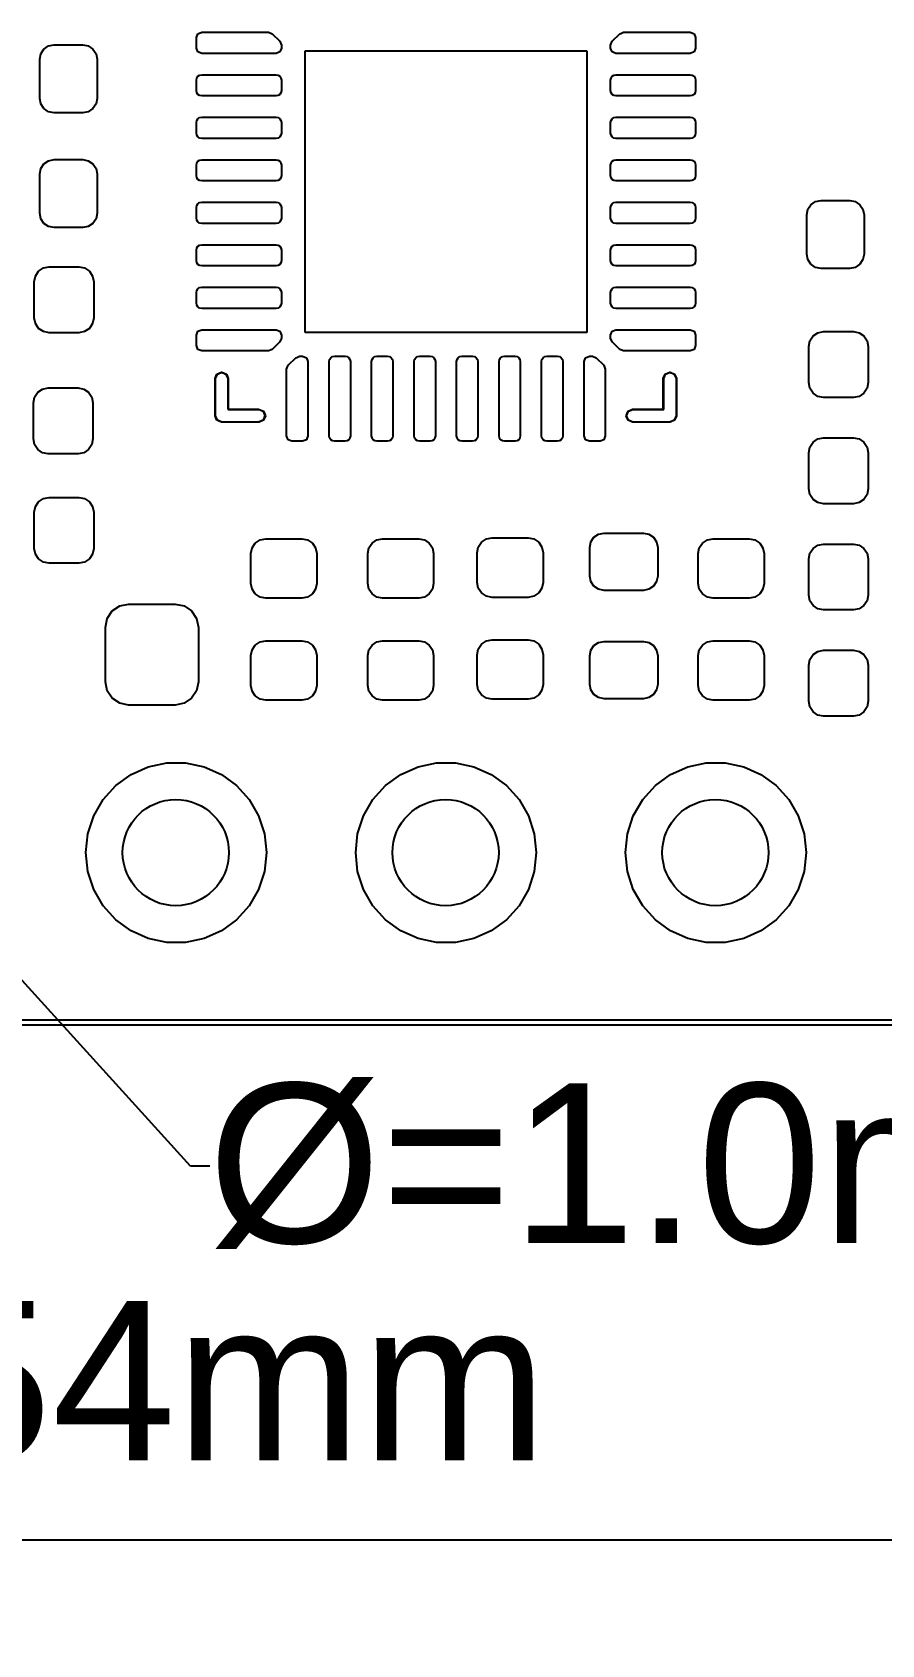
# Model space of a CAD drawing. Extents: x -4.6 to 74, y -9.9 to 22.
# Drawn here: x 10.27 to 18.26, y -9.88 to 5.27 of the extents above; entities that cross this region are included whole.
import ezdxf

# ---------------------------------------------------------------- set-up
doc = ezdxf.new("R2010")
doc.units = 0
doc.header["$MEASUREMENT"] = 0
doc.layers.get('0').update_dxf_attribs({"color": 252, "linetype": 'CONTINUOUS'})
doc.layers.add('BLACK', color=140, linetype='CONTINUOUS')
doc.layers.add('Tag', color=140, linetype='CONTINUOUS')
doc.layers.get('0').off()
doc.styles.add('KICADB', font='arial.ttf', dxfattribs={"height": 1.5})
doc.dimstyles.get("Standard").update_dxf_attribs({"dimtxt": 0.18, "dimasz": 0.18, "dimexe": 0.18, "dimexo": 0.0625, "dimgap": 0.09, "dimtad": 0, "dimtih": 1, "dimtoh": 1, "dimdec": 4, "dimzin": 0, "dimdsep": 46, "dimtxsty": 'Standard', "dimcen": 0.09, "dimadec": 0, "dimazin": 0, "dimtfac": 1, "dimtdec": 4, "dimtofl": 0, "dimtmove": 0, "dimatfit": 3, "dimfxl": 1, "dimtolj": 1, "dimtzin": 0, "dimarcsym": 0})

# ---------------------------------------------------------------- blocks, each defined once
blk = doc.blocks.new('Tang_Nano_9K_3672-F_Mask')
at = {"layer": 'BLACK', "linetype": 'Continuous'}
for p, q in [((4.3228, -3.64967), (4.32338, -3.64828)), ((4.3228, -3.65361), (4.3228, -3.64967)), ((4.32338, -3.64828), (4.32477, -3.6477)), ((4.32477, -3.6477), (4.34955, -3.6477)), ((4.34955, -3.6477), (4.35094, -3.64828)), ((4.35094, -3.64828), (4.35372, -3.65106)), ((4.35372, -3.65106), (4.35372, -3.65106)), ((4.35372, -3.65106), (4.3543, -3.65245)), ((4.47635, -3.65245), (4.47692, -3.65106)), ((4.47692, -3.65106), (4.47971, -3.64828)), ((4.47971, -3.64828), (4.48011, -3.64811)), ((4.48011, -3.64811), (4.4811, -3.6477)), ((4.4811, -3.6477), (4.50587, -3.6477)), ((4.50587, -3.6477), (4.50727, -3.64828)), ((4.50727, -3.64828), (4.50784, -3.64967)), ((4.50784, -3.64967), (4.50784, -3.65361)), ((4.26477, -3.65769), (4.26518, -3.65565)), ((4.26518, -3.65565), (4.26633, -3.65393)), ((4.26633, -3.65393), (4.26805, -3.65278)), ((4.26805, -3.65278), (4.27009, -3.65237)), ((4.27009, -3.65237), (4.28072, -3.65237)), ((4.28072, -3.65237), (4.28275, -3.65278)), ((4.28275, -3.65278), (4.28447, -3.65393)), ((4.28447, -3.65393), (4.28563, -3.65565)), ((4.28563, -3.65565), (4.28603, -3.65769)), ((4.32338, -3.655), (4.3228, -3.65361)), ((4.32477, -3.65557), (4.32338, -3.655)), ((4.35233, -3.65557), (4.32477, -3.65557)), ((4.35372, -3.655), (4.35233, -3.65557)), ((4.3543, -3.65361), (4.35372, -3.655)), ((4.3543, -3.65245), (4.3543, -3.65361)), ((4.36316, -3.75892), (4.36316, -3.65459)), ((4.36316, -3.65459), (4.46749, -3.65459)), ((4.46749, -3.65459), (4.46749, -3.75892)), ((4.47635, -3.65361), (4.47635, -3.65245)), ((4.47692, -3.655), (4.47635, -3.65361)), ((4.47832, -3.65557), (4.47692, -3.655)), ((4.50587, -3.65557), (4.47832, -3.65557)), ((4.50727, -3.655), (4.50587, -3.65557)), ((4.50784, -3.65361), (4.50727, -3.655)), ((4.26477, -3.67225), (4.26477, -3.65769)), ((4.28603, -3.65769), (4.28603, -3.67225)), ((4.3228, -3.66542), (4.32295, -3.66466)), ((4.3228, -3.66935), (4.3228, -3.66542)), ((4.32295, -3.67011), (4.3228, -3.66935)), ((4.32295, -3.66466), (4.32338, -3.66403)), ((4.32338, -3.66403), (4.32402, -3.6636)), ((4.32402, -3.6636), (4.32477, -3.66345)), ((4.32477, -3.66345), (4.35233, -3.66345)), ((4.35233, -3.66345), (4.35308, -3.6636)), ((4.35308, -3.6636), (4.35372, -3.66403)), ((4.35372, -3.66403), (4.35415, -3.66466)), ((4.35415, -3.66466), (4.3543, -3.66542)), ((4.3543, -3.66935), (4.35415, -3.67011)), ((4.3543, -3.66542), (4.3543, -3.66935)), ((4.47635, -3.66542), (4.4765, -3.66466)), ((4.47635, -3.66935), (4.47635, -3.66542)), ((4.4765, -3.67011), (4.47635, -3.66935)), ((4.4765, -3.66466), (4.47692, -3.66403)), ((4.47692, -3.66403), (4.47756, -3.6636)), ((4.47756, -3.6636), (4.47832, -3.66345)), ((4.47832, -3.66345), (4.50587, -3.66345)), ((4.50587, -3.66345), (4.50663, -3.6636)), ((4.50663, -3.6636), (4.50727, -3.66403)), ((4.50727, -3.66403), (4.50769, -3.66466)), ((4.50769, -3.66466), (4.50784, -3.66542)), ((4.50784, -3.66935), (4.50769, -3.67011)), ((4.50784, -3.66542), (4.50784, -3.66935)), ((4.26518, -3.67429), (4.26477, -3.67225)), ((4.26633, -3.67601), (4.26518, -3.67429)), ((4.28563, -3.67429), (4.28447, -3.67601)), ((4.28603, -3.67225), (4.28563, -3.67429)), ((4.32338, -3.67075), (4.32295, -3.67011)), ((4.32402, -3.67117), (4.32338, -3.67075)), ((4.32477, -3.67132), (4.32402, -3.67117)), ((4.35233, -3.67132), (4.32477, -3.67132)), ((4.35308, -3.67117), (4.35233, -3.67132)), ((4.35372, -3.67075), (4.35308, -3.67117)), ((4.35415, -3.67011), (4.35372, -3.67075)), ((4.47692, -3.67075), (4.4765, -3.67011)), ((4.47756, -3.67117), (4.47692, -3.67075)), ((4.47832, -3.67132), (4.47756, -3.67117)), ((4.50587, -3.67132), (4.47832, -3.67132)), ((4.50663, -3.67117), (4.50587, -3.67132)), ((4.50727, -3.67075), (4.50663, -3.67117)), ((4.50769, -3.67011), (4.50727, -3.67075)), ((4.26805, -3.67716), (4.26633, -3.67601)), ((4.27009, -3.67757), (4.26805, -3.67716)), ((4.28072, -3.67757), (4.27009, -3.67757)), ((4.28275, -3.67716), (4.28072, -3.67757)), ((4.28447, -3.67601), (4.28275, -3.67716)), ((4.3228, -3.68117), (4.32295, -3.68041)), ((4.3228, -3.6851), (4.3228, -3.68117)), ((4.32295, -3.68041), (4.32338, -3.67977)), ((4.32338, -3.67977), (4.32402, -3.67935)), ((4.32402, -3.67935), (4.32477, -3.6792)), ((4.32477, -3.6792), (4.35233, -3.6792)), ((4.35233, -3.6792), (4.35308, -3.67935)), ((4.35308, -3.67935), (4.35372, -3.67977)), ((4.35372, -3.67977), (4.35415, -3.68041)), ((4.35415, -3.68041), (4.3543, -3.68117)), ((4.3543, -3.68117), (4.3543, -3.6851)), ((4.47635, -3.68117), (4.4765, -3.68041)), ((4.47635, -3.6851), (4.47635, -3.68117)), ((4.4765, -3.68041), (4.47692, -3.67977)), ((4.47692, -3.67977), (4.47756, -3.67935)), ((4.47756, -3.67935), (4.47832, -3.6792)), ((4.47832, -3.6792), (4.50587, -3.6792)), ((4.50587, -3.6792), (4.50663, -3.67935)), ((4.50663, -3.67935), (4.50727, -3.67977)), ((4.50727, -3.67977), (4.50769, -3.68041)), ((4.50769, -3.68041), (4.50784, -3.68117)), ((4.50784, -3.68117), (4.50784, -3.6851)), ((4.32295, -3.68586), (4.3228, -3.6851)), ((4.32338, -3.68649), (4.32295, -3.68586)), ((4.32402, -3.68692), (4.32338, -3.68649)), ((4.32477, -3.68707), (4.32402, -3.68692)), ((4.35233, -3.68707), (4.32477, -3.68707)), ((4.35308, -3.68692), (4.35233, -3.68707)), ((4.35372, -3.68649), (4.35308, -3.68692)), ((4.35415, -3.68586), (4.35372, -3.68649)), ((4.3543, -3.6851), (4.35415, -3.68586)), ((4.4765, -3.68586), (4.47635, -3.6851)), ((4.47692, -3.68649), (4.4765, -3.68586)), ((4.47756, -3.68692), (4.47692, -3.68649)), ((4.47832, -3.68707), (4.47756, -3.68692)), ((4.50587, -3.68707), (4.47832, -3.68707)), ((4.50663, -3.68692), (4.50587, -3.68707)), ((4.50727, -3.68649), (4.50663, -3.68692)), ((4.50769, -3.68586), (4.50727, -3.68649)), ((4.50784, -3.6851), (4.50769, -3.68586)), ((4.26477, -3.70021), (4.26518, -3.69817)), ((4.26518, -3.69817), (4.26633, -3.69645)), ((4.26633, -3.69645), (4.26805, -3.6953)), ((4.26805, -3.6953), (4.27009, -3.69489)), ((4.27009, -3.69489), (4.28072, -3.69489)), ((4.28072, -3.69489), (4.28275, -3.6953)), ((4.28275, -3.6953), (4.28447, -3.69645)), ((4.28447, -3.69645), (4.28563, -3.69817)), ((4.28563, -3.69817), (4.28603, -3.70021)), ((4.3228, -3.69691), (4.32295, -3.69616)), ((4.3228, -3.70085), (4.3228, -3.69691)), ((4.32295, -3.69616), (4.32338, -3.69552)), ((4.32338, -3.69552), (4.32402, -3.69509)), ((4.32402, -3.69509), (4.32477, -3.69494)), ((4.32477, -3.69494), (4.35233, -3.69494)), ((4.35233, -3.69494), (4.35308, -3.69509)), ((4.35308, -3.69509), (4.35372, -3.69552)), ((4.35372, -3.69552), (4.35415, -3.69616)), ((4.35415, -3.69616), (4.3543, -3.69691)), ((4.3543, -3.69691), (4.3543, -3.70085)), ((4.47635, -3.69691), (4.4765, -3.69616)), ((4.47635, -3.70085), (4.47635, -3.69691)), ((4.4765, -3.69616), (4.47692, -3.69552)), ((4.47692, -3.69552), (4.47756, -3.69509)), ((4.47756, -3.69509), (4.47832, -3.69494)), ((4.47832, -3.69494), (4.50587, -3.69494)), ((4.50587, -3.69494), (4.50663, -3.69509)), ((4.50663, -3.69509), (4.50727, -3.69552)), ((4.50727, -3.69552), (4.50769, -3.69616)), ((4.50769, -3.69616), (4.50784, -3.69691)), ((4.50784, -3.69691), (4.50784, -3.70085)), ((4.26477, -3.71477), (4.26477, -3.70021)), ((4.28603, -3.70021), (4.28603, -3.71477)), ((4.32295, -3.7016), (4.3228, -3.70085)), ((4.32338, -3.70224), (4.32295, -3.7016)), ((4.32402, -3.70267), (4.32338, -3.70224)), ((4.32477, -3.70282), (4.32402, -3.70267)), ((4.35233, -3.70282), (4.32477, -3.70282)), ((4.35308, -3.70267), (4.35233, -3.70282)), ((4.35372, -3.70224), (4.35308, -3.70267)), ((4.35415, -3.7016), (4.35372, -3.70224)), ((4.3543, -3.70085), (4.35415, -3.7016)), ((4.4765, -3.7016), (4.47635, -3.70085)), ((4.47692, -3.70224), (4.4765, -3.7016)), ((4.47756, -3.70267), (4.47692, -3.70224)), ((4.47832, -3.70282), (4.47756, -3.70267)), ((4.50587, -3.70282), (4.47832, -3.70282)), ((4.50663, -3.70267), (4.50587, -3.70282)), ((4.50727, -3.70224), (4.50663, -3.70267)), ((4.50769, -3.7016), (4.50727, -3.70224)), ((4.50784, -3.70085), (4.50769, -3.7016)), ((4.32338, -3.71127), (4.32402, -3.71084)), ((4.32402, -3.71084), (4.32477, -3.71069)), ((4.32477, -3.71069), (4.35233, -3.71069)), ((4.35233, -3.71069), (4.35308, -3.71084)), ((4.35308, -3.71084), (4.35372, -3.71127)), ((4.47692, -3.71127), (4.47756, -3.71084)), ((4.47756, -3.71084), (4.47832, -3.71069)), ((4.47832, -3.71069), (4.50587, -3.71069)), ((4.50587, -3.71069), (4.50663, -3.71084)), ((4.50663, -3.71084), (4.50727, -3.71127)), ((4.55057, -3.71161), (4.5523, -3.71045)), ((4.5523, -3.71045), (4.55433, -3.71005)), ((4.55433, -3.71005), (4.56496, -3.71005)), ((4.56496, -3.71005), (4.56699, -3.71045)), ((4.56699, -3.71045), (4.56872, -3.71161)), ((4.26518, -3.71681), (4.26477, -3.71477)), ((4.26633, -3.71853), (4.26518, -3.71681)), ((4.28563, -3.71681), (4.28447, -3.71853)), ((4.28603, -3.71477), (4.28563, -3.71681)), ((4.3228, -3.71266), (4.32295, -3.71191)), ((4.3228, -3.7166), (4.3228, -3.71266)), ((4.32295, -3.71735), (4.3228, -3.7166)), ((4.32295, -3.71191), (4.32338, -3.71127)), ((4.35372, -3.71127), (4.35415, -3.71191)), ((4.35415, -3.71191), (4.3543, -3.71266)), ((4.3543, -3.7166), (4.35415, -3.71735)), ((4.3543, -3.71266), (4.3543, -3.7166)), ((4.47635, -3.71266), (4.4765, -3.71191)), ((4.47635, -3.7166), (4.47635, -3.71266)), ((4.4765, -3.71735), (4.47635, -3.7166)), ((4.4765, -3.71191), (4.47692, -3.71127)), ((4.50727, -3.71127), (4.50769, -3.71191)), ((4.50769, -3.71191), (4.50784, -3.71266)), ((4.50784, -3.7166), (4.50769, -3.71735)), ((4.50784, -3.71266), (4.50784, -3.7166)), ((4.54902, -3.71536), (4.54942, -3.71333)), ((4.54902, -3.72993), (4.54902, -3.71536)), ((4.54942, -3.71333), (4.55057, -3.71161)), ((4.56872, -3.71161), (4.56987, -3.71333)), ((4.56987, -3.71333), (4.57028, -3.71536)), ((4.57028, -3.71536), (4.57028, -3.72993)), ((4.26805, -3.71968), (4.26633, -3.71853)), ((4.27009, -3.72009), (4.26805, -3.71968)), ((4.28072, -3.72009), (4.27009, -3.72009)), ((4.28275, -3.71968), (4.28072, -3.72009)), ((4.28447, -3.71853), (4.28275, -3.71968)), ((4.32338, -3.71799), (4.32295, -3.71735)), ((4.32402, -3.71842), (4.32338, -3.71799)), ((4.32477, -3.71857), (4.32402, -3.71842)), ((4.35233, -3.71857), (4.32477, -3.71857)), ((4.35308, -3.71842), (4.35233, -3.71857)), ((4.35372, -3.71799), (4.35308, -3.71842)), ((4.35415, -3.71735), (4.35372, -3.71799)), ((4.47692, -3.71799), (4.4765, -3.71735)), ((4.47756, -3.71842), (4.47692, -3.71799)), ((4.47832, -3.71857), (4.47756, -3.71842)), ((4.50587, -3.71857), (4.47832, -3.71857)), ((4.50663, -3.71842), (4.50587, -3.71857)), ((4.50727, -3.71799), (4.50663, -3.71842)), ((4.50769, -3.71735), (4.50727, -3.71799)), ((4.3228, -3.72841), (4.32295, -3.72766)), ((4.3228, -3.73235), (4.3228, -3.72841)), ((4.32295, -3.72766), (4.32338, -3.72702)), ((4.32338, -3.72702), (4.32402, -3.72659)), ((4.32402, -3.72659), (4.32477, -3.72644)), ((4.32477, -3.72644), (4.35233, -3.72644)), ((4.35233, -3.72644), (4.35308, -3.72659)), ((4.35308, -3.72659), (4.35372, -3.72702)), ((4.35372, -3.72702), (4.35415, -3.72766)), ((4.35415, -3.72766), (4.3543, -3.72841)), ((4.3543, -3.72841), (4.3543, -3.73235)), ((4.47635, -3.72841), (4.4765, -3.72766)), ((4.47635, -3.73235), (4.47635, -3.72841)), ((4.4765, -3.72766), (4.47692, -3.72702)), ((4.47692, -3.72702), (4.47756, -3.72659)), ((4.47756, -3.72659), (4.47832, -3.72644)), ((4.47832, -3.72644), (4.50587, -3.72644)), ((4.50587, -3.72644), (4.50663, -3.72659)), ((4.50663, -3.72659), (4.50727, -3.72702)), ((4.50727, -3.72702), (4.50769, -3.72766)), ((4.50769, -3.72766), (4.50784, -3.72841)), ((4.50784, -3.72841), (4.50784, -3.73235)), ((4.26433, -3.73627), (4.26612, -3.73507)), ((4.26612, -3.73507), (4.26823, -3.73466)), ((4.26823, -3.73466), (4.27925, -3.73466)), ((4.27925, -3.73466), (4.28136, -3.73507)), ((4.28136, -3.73507), (4.28315, -3.73627)), ((4.32295, -3.7331), (4.3228, -3.73235)), ((4.32338, -3.73374), (4.32295, -3.7331)), ((4.32402, -3.73417), (4.32338, -3.73374)), ((4.32477, -3.73432), (4.32402, -3.73417)), ((4.35233, -3.73432), (4.32477, -3.73432)), ((4.35308, -3.73417), (4.35233, -3.73432)), ((4.35372, -3.73374), (4.35308, -3.73417)), ((4.35415, -3.7331), (4.35372, -3.73374)), ((4.3543, -3.73235), (4.35415, -3.7331)), ((4.4765, -3.7331), (4.47635, -3.73235)), ((4.47692, -3.73374), (4.4765, -3.7331)), ((4.47756, -3.73417), (4.47692, -3.73374)), ((4.47832, -3.73432), (4.47756, -3.73417)), ((4.50587, -3.73432), (4.47832, -3.73432)), ((4.50663, -3.73417), (4.50587, -3.73432)), ((4.50727, -3.73374), (4.50663, -3.73417)), ((4.50769, -3.7331), (4.50727, -3.73374)), ((4.50784, -3.73235), (4.50769, -3.7331)), ((4.54942, -3.73196), (4.54902, -3.72993)), ((4.55057, -3.73369), (4.54942, -3.73196)), ((4.5523, -3.73484), (4.55057, -3.73369)), ((4.55433, -3.73525), (4.5523, -3.73484)), ((4.56699, -3.73484), (4.56496, -3.73525)), ((4.56872, -3.73369), (4.56699, -3.73484)), ((4.56987, -3.73196), (4.56872, -3.73369)), ((4.57028, -3.72993), (4.56987, -3.73196)), ((4.26272, -3.74017), (4.26314, -3.73806)), ((4.26272, -3.75355), (4.26272, -3.74017)), ((4.26314, -3.73806), (4.26433, -3.73627)), ((4.28315, -3.73627), (4.28434, -3.73806)), ((4.28434, -3.73806), (4.28476, -3.74017)), ((4.28476, -3.74017), (4.28476, -3.75355)), ((4.56496, -3.73525), (4.55433, -3.73525)), ((4.3228, -3.74416), (4.32295, -3.7434)), ((4.3228, -3.74809), (4.3228, -3.74416)), ((4.32295, -3.7434), (4.32338, -3.74277)), ((4.32338, -3.74277), (4.32402, -3.74234)), ((4.32402, -3.74234), (4.32477, -3.74219)), ((4.32477, -3.74219), (4.35233, -3.74219)), ((4.35233, -3.74219), (4.35308, -3.74234)), ((4.35308, -3.74234), (4.35372, -3.74277)), ((4.35372, -3.74277), (4.35415, -3.7434)), ((4.35415, -3.7434), (4.3543, -3.74416)), ((4.3543, -3.74416), (4.3543, -3.74809)), ((4.47635, -3.74416), (4.4765, -3.7434)), ((4.47635, -3.74809), (4.47635, -3.74416)), ((4.4765, -3.7434), (4.47692, -3.74277)), ((4.47692, -3.74277), (4.47756, -3.74234)), ((4.47756, -3.74234), (4.47832, -3.74219)), ((4.47832, -3.74219), (4.50587, -3.74219)), ((4.50587, -3.74219), (4.50663, -3.74234)), ((4.50663, -3.74234), (4.50727, -3.74277)), ((4.50727, -3.74277), (4.50769, -3.7434)), ((4.50769, -3.7434), (4.50784, -3.74416)), ((4.50784, -3.74416), (4.50784, -3.74809)), ((4.32295, -3.74885), (4.3228, -3.74809)), ((4.32338, -3.74949), (4.32295, -3.74885)), ((4.32402, -3.74991), (4.32338, -3.74949)), ((4.32477, -3.75006), (4.32402, -3.74991)), ((4.35233, -3.75006), (4.32477, -3.75006)), ((4.35308, -3.74991), (4.35233, -3.75006)), ((4.35372, -3.74949), (4.35308, -3.74991)), ((4.35415, -3.74885), (4.35372, -3.74949)), ((4.3543, -3.74809), (4.35415, -3.74885)), ((4.4765, -3.74885), (4.47635, -3.74809)), ((4.47692, -3.74949), (4.4765, -3.74885)), ((4.47756, -3.74991), (4.47692, -3.74949)), ((4.47832, -3.75006), (4.47756, -3.74991)), ((4.50587, -3.75006), (4.47832, -3.75006)), ((4.50663, -3.74991), (4.50587, -3.75006)), ((4.50727, -3.74949), (4.50663, -3.74991)), ((4.50769, -3.74885), (4.50727, -3.74949)), ((4.50784, -3.74809), (4.50769, -3.74885)), ((4.26314, -3.75566), (4.26272, -3.75355)), ((4.26433, -3.75745), (4.26314, -3.75566)), ((4.26612, -3.75865), (4.26433, -3.75745)), ((4.26823, -3.75906), (4.26612, -3.75865)), ((4.28136, -3.75865), (4.27925, -3.75906)), ((4.28315, -3.75745), (4.28136, -3.75865)), ((4.28434, -3.75566), (4.28315, -3.75745)), ((4.28476, -3.75355), (4.28434, -3.75566)), ((4.3228, -3.75991), (4.32338, -3.75851)), ((4.32338, -3.75851), (4.32477, -3.75794)), ((4.32477, -3.75794), (4.35233, -3.75794)), ((4.35233, -3.75794), (4.35372, -3.75851)), ((4.35372, -3.75851), (4.3543, -3.75991)), ((4.46749, -3.75892), (4.36316, -3.75892)), ((4.47635, -3.75991), (4.47692, -3.75851)), ((4.47692, -3.75851), (4.47832, -3.75794)), ((4.47832, -3.75794), (4.50587, -3.75794)), ((4.50587, -3.75794), (4.50727, -3.75851)), ((4.50727, -3.75851), (4.50784, -3.75991)), ((4.55317, -3.75906), (4.55528, -3.75865)), ((4.55528, -3.75865), (4.56631, -3.75865)), ((4.56631, -3.75865), (4.56842, -3.75906)), ((4.27925, -3.75906), (4.26823, -3.75906)), ((4.3228, -3.76384), (4.3228, -3.75991)), ((4.32338, -3.76523), (4.3228, -3.76384)), ((4.35372, -3.76245), (4.35094, -3.76523)), ((4.3542, -3.7613), (4.35372, -3.76245)), ((4.3543, -3.76106), (4.3542, -3.7613)), ((4.3543, -3.75991), (4.3543, -3.76106)), ((4.47635, -3.76106), (4.47635, -3.75991)), ((4.47692, -3.76245), (4.47635, -3.76106)), ((4.47971, -3.76523), (4.47692, -3.76245)), ((4.50784, -3.76384), (4.50727, -3.76523)), ((4.50784, -3.75991), (4.50784, -3.76384)), ((4.54977, -3.76416), (4.55019, -3.76205)), ((4.54977, -3.77754), (4.54977, -3.76416)), ((4.55019, -3.76205), (4.55139, -3.76026)), ((4.55139, -3.76026), (4.55317, -3.75906)), ((4.56842, -3.75906), (4.5702, -3.76026)), ((4.5702, -3.76026), (4.5714, -3.76205)), ((4.5714, -3.76205), (4.57182, -3.76416)), ((4.57182, -3.76416), (4.57182, -3.77754)), ((4.32477, -3.76581), (4.32338, -3.76523)), ((4.34955, -3.76581), (4.32477, -3.76581)), ((4.35094, -3.76523), (4.34955, -3.76581)), ((4.35684, -3.77114), (4.35963, -3.76836)), ((4.35963, -3.76836), (4.36004, -3.76819)), ((4.36004, -3.76819), (4.36102, -3.76778)), ((4.36102, -3.76778), (4.36217, -3.76778)), ((4.36217, -3.76778), (4.36357, -3.76836)), ((4.36357, -3.76836), (4.36414, -3.76975)), ((4.36414, -3.76975), (4.36414, -3.79731)), ((4.37202, -3.76975), (4.37217, -3.76899)), ((4.37202, -3.79731), (4.37202, -3.76975)), ((4.37217, -3.76899), (4.37259, -3.76836)), ((4.37259, -3.76836), (4.37323, -3.76793)), ((4.37323, -3.76793), (4.37398, -3.76778)), ((4.37398, -3.76778), (4.37792, -3.76778)), ((4.37792, -3.76778), (4.37867, -3.76793)), ((4.37867, -3.76793), (4.37931, -3.76836)), ((4.37931, -3.76836), (4.37974, -3.76899)), ((4.37974, -3.76899), (4.37989, -3.76975)), ((4.37989, -3.76975), (4.37989, -3.79731)), ((4.38776, -3.76975), (4.38791, -3.76899)), ((4.38776, -3.79731), (4.38776, -3.76975)), ((4.38791, -3.76899), (4.38834, -3.76836)), ((4.38834, -3.76836), (4.38898, -3.76793)), ((4.38898, -3.76793), (4.38973, -3.76778)), ((4.38973, -3.76778), (4.39367, -3.76778)), ((4.39367, -3.76778), (4.39442, -3.76793)), ((4.39442, -3.76793), (4.39506, -3.76836)), ((4.39506, -3.76836), (4.39549, -3.76899)), ((4.39549, -3.76899), (4.39564, -3.76975)), ((4.39564, -3.76975), (4.39564, -3.79731)), ((4.40351, -3.76975), (4.40366, -3.76899)), ((4.40351, -3.79731), (4.40351, -3.76975)), ((4.40366, -3.76899), (4.40409, -3.76836)), ((4.40409, -3.76836), (4.40473, -3.76793)), ((4.40473, -3.76793), (4.40548, -3.76778)), ((4.40548, -3.76778), (4.40942, -3.76778)), ((4.40942, -3.76778), (4.41017, -3.76793)), ((4.41017, -3.76793), (4.41081, -3.76836)), ((4.41081, -3.76836), (4.41124, -3.76899)), ((4.41124, -3.76899), (4.41139, -3.76975)), ((4.41139, -3.76975), (4.41139, -3.79731)), ((4.41926, -3.76975), (4.41941, -3.76899)), ((4.41926, -3.79731), (4.41926, -3.76975)), ((4.41941, -3.76899), (4.41984, -3.76836)), ((4.41984, -3.76836), (4.42048, -3.76793)), ((4.42048, -3.76793), (4.42123, -3.76778)), ((4.42123, -3.76778), (4.42517, -3.76778)), ((4.42517, -3.76778), (4.42592, -3.76793)), ((4.42592, -3.76793), (4.42656, -3.76836)), ((4.42656, -3.76836), (4.42698, -3.76899)), ((4.42698, -3.76899), (4.42713, -3.76975)), ((4.42713, -3.76975), (4.42713, -3.79731)), ((4.43501, -3.76975), (4.43516, -3.76899)), ((4.43501, -3.79731), (4.43501, -3.76975)), ((4.43516, -3.76899), (4.43558, -3.76836)), ((4.43558, -3.76836), (4.43622, -3.76793)), ((4.43622, -3.76793), (4.43698, -3.76778)), ((4.43698, -3.76778), (4.44091, -3.76778)), ((4.44091, -3.76778), (4.44167, -3.76793)), ((4.44167, -3.76793), (4.44231, -3.76836)), ((4.44231, -3.76836), (4.44273, -3.76899)), ((4.44273, -3.76899), (4.44288, -3.76975)), ((4.44288, -3.76975), (4.44288, -3.79731)), ((4.45076, -3.76975), (4.45091, -3.76899)), ((4.45076, -3.79731), (4.45076, -3.76975)), ((4.45091, -3.76899), (4.45133, -3.76836)), ((4.45133, -3.76836), (4.45197, -3.76793)), ((4.45197, -3.76793), (4.45272, -3.76778)), ((4.45272, -3.76778), (4.45666, -3.76778)), ((4.45666, -3.76778), (4.45741, -3.76793)), ((4.45741, -3.76793), (4.45805, -3.76836)), ((4.45805, -3.76836), (4.45848, -3.76899)), ((4.45848, -3.76899), (4.45863, -3.76975)), ((4.45863, -3.76975), (4.45863, -3.79731)), ((4.4665, -3.76975), (4.46708, -3.76836)), ((4.4665, -3.79731), (4.4665, -3.76975)), ((4.46708, -3.76836), (4.46847, -3.76778)), ((4.46847, -3.76778), (4.46963, -3.76778)), ((4.46963, -3.76778), (4.47102, -3.76836)), ((4.47102, -3.76836), (4.4738, -3.77114)), ((4.48011, -3.7654), (4.47971, -3.76523)), ((4.4811, -3.76581), (4.48011, -3.7654)), ((4.50587, -3.76581), (4.4811, -3.76581)), ((4.50727, -3.76523), (4.50587, -3.76581)), ((4.35627, -3.77253), (4.35684, -3.77114)), ((4.35627, -3.79731), (4.35627, -3.77253)), ((4.4738, -3.77114), (4.4738, -3.77114)), ((4.4738, -3.77114), (4.47438, -3.77253)), ((4.47438, -3.77253), (4.47438, -3.79731)), ((4.26283, -3.78294), (4.26402, -3.78115)), ((4.26402, -3.78115), (4.26581, -3.77996)), ((4.26581, -3.77996), (4.26792, -3.77954)), ((4.26792, -3.77954), (4.27894, -3.77954)), ((4.27894, -3.77954), (4.28105, -3.77996)), ((4.28105, -3.77996), (4.28284, -3.78115)), ((4.28284, -3.78115), (4.28404, -3.78294)), ((4.55019, -3.77965), (4.54977, -3.77754)), ((4.55139, -3.78144), (4.55019, -3.77965)), ((4.55317, -3.78264), (4.55139, -3.78144)), ((4.55528, -3.78305), (4.55317, -3.78264)), ((4.56842, -3.78264), (4.56631, -3.78305)), ((4.5702, -3.78144), (4.56842, -3.78264)), ((4.5714, -3.77965), (4.5702, -3.78144)), ((4.57182, -3.77754), (4.5714, -3.77965)), ((4.26241, -3.78505), (4.26283, -3.78294)), ((4.26241, -3.79843), (4.26241, -3.78505)), ((4.28404, -3.78294), (4.28446, -3.78505)), ((4.28446, -3.78505), (4.28446, -3.79843)), ((4.56631, -3.78305), (4.55528, -3.78305)), ((4.26283, -3.80054), (4.26241, -3.79843)), ((4.26402, -3.80233), (4.26283, -3.80054)), ((4.28404, -3.80054), (4.28284, -3.80233)), ((4.28446, -3.79843), (4.28404, -3.80054)), ((4.35684, -3.7987), (4.35627, -3.79731)), ((4.35824, -3.79928), (4.35684, -3.7987)), ((4.36217, -3.79928), (4.35824, -3.79928)), ((4.36357, -3.7987), (4.36217, -3.79928)), ((4.36414, -3.79731), (4.36357, -3.7987)), ((4.37217, -3.79806), (4.37202, -3.79731)), ((4.37259, -3.7987), (4.37217, -3.79806)), ((4.37323, -3.79913), (4.37259, -3.7987)), ((4.37398, -3.79928), (4.37323, -3.79913)), ((4.37792, -3.79928), (4.37398, -3.79928)), ((4.37867, -3.79913), (4.37792, -3.79928)), ((4.37931, -3.7987), (4.37867, -3.79913)), ((4.37974, -3.79806), (4.37931, -3.7987)), ((4.37989, -3.79731), (4.37974, -3.79806)), ((4.38791, -3.79806), (4.38776, -3.79731)), ((4.38834, -3.7987), (4.38791, -3.79806)), ((4.38898, -3.79913), (4.38834, -3.7987)), ((4.38973, -3.79928), (4.38898, -3.79913)), ((4.39367, -3.79928), (4.38973, -3.79928)), ((4.39442, -3.79913), (4.39367, -3.79928)), ((4.39506, -3.7987), (4.39442, -3.79913)), ((4.39549, -3.79806), (4.39506, -3.7987)), ((4.39564, -3.79731), (4.39549, -3.79806)), ((4.40366, -3.79806), (4.40351, -3.79731)), ((4.40409, -3.7987), (4.40366, -3.79806)), ((4.40473, -3.79913), (4.40409, -3.7987)), ((4.40548, -3.79928), (4.40473, -3.79913)), ((4.40942, -3.79928), (4.40548, -3.79928)), ((4.41017, -3.79913), (4.40942, -3.79928)), ((4.41081, -3.7987), (4.41017, -3.79913)), ((4.41124, -3.79806), (4.41081, -3.7987)), ((4.41139, -3.79731), (4.41124, -3.79806)), ((4.41941, -3.79806), (4.41926, -3.79731)), ((4.41984, -3.7987), (4.41941, -3.79806)), ((4.42048, -3.79913), (4.41984, -3.7987)), ((4.42123, -3.79928), (4.42048, -3.79913)), ((4.42517, -3.79928), (4.42123, -3.79928)), ((4.42592, -3.79913), (4.42517, -3.79928)), ((4.42656, -3.7987), (4.42592, -3.79913)), ((4.42698, -3.79806), (4.42656, -3.7987)), ((4.42713, -3.79731), (4.42698, -3.79806)), ((4.43516, -3.79806), (4.43501, -3.79731)), ((4.43558, -3.7987), (4.43516, -3.79806)), ((4.43622, -3.79913), (4.43558, -3.7987)), ((4.43698, -3.79928), (4.43622, -3.79913)), ((4.44091, -3.79928), (4.43698, -3.79928)), ((4.44167, -3.79913), (4.44091, -3.79928)), ((4.44231, -3.7987), (4.44167, -3.79913)), ((4.44273, -3.79806), (4.44231, -3.7987)), ((4.44288, -3.79731), (4.44273, -3.79806)), ((4.45091, -3.79806), (4.45076, -3.79731)), ((4.45133, -3.7987), (4.45091, -3.79806)), ((4.45197, -3.79913), (4.45133, -3.7987)), ((4.45272, -3.79928), (4.45197, -3.79913)), ((4.45666, -3.79928), (4.45272, -3.79928)), ((4.45741, -3.79913), (4.45666, -3.79928)), ((4.45805, -3.7987), (4.45741, -3.79913)), ((4.45848, -3.79806), (4.45805, -3.7987)), ((4.45863, -3.79731), (4.45848, -3.79806)), ((4.46708, -3.7987), (4.4665, -3.79731)), ((4.46847, -3.79928), (4.46708, -3.7987)), ((4.47241, -3.79928), (4.46847, -3.79928)), ((4.4738, -3.7987), (4.47241, -3.79928)), ((4.47438, -3.79731), (4.4738, -3.7987)), ((4.55019, -3.80142), (4.55139, -3.79963)), ((4.55139, -3.79963), (4.55317, -3.79844)), ((4.55317, -3.79844), (4.55528, -3.79802)), ((4.55528, -3.79802), (4.56631, -3.79802)), ((4.56631, -3.79802), (4.56842, -3.79844)), ((4.56842, -3.79844), (4.5702, -3.79963)), ((4.5702, -3.79963), (4.5714, -3.80142)), ((4.26581, -3.80353), (4.26402, -3.80233)), ((4.26792, -3.80395), (4.26581, -3.80353)), ((4.27894, -3.80395), (4.26792, -3.80395)), ((4.28105, -3.80353), (4.27894, -3.80395)), ((4.28284, -3.80233), (4.28105, -3.80353)), ((4.54977, -3.80353), (4.55019, -3.80142)), ((4.54977, -3.81691), (4.54977, -3.80353)), ((4.5714, -3.80142), (4.57182, -3.80353)), ((4.57182, -3.80353), (4.57182, -3.81691)), ((4.55019, -3.81902), (4.54977, -3.81691)), ((4.57182, -3.81691), (4.5714, -3.81902)), ((4.26272, -3.8256), (4.26314, -3.82349)), ((4.26314, -3.82349), (4.26433, -3.8217)), ((4.26433, -3.8217), (4.26612, -3.82051)), ((4.26612, -3.82051), (4.26823, -3.82009)), ((4.26823, -3.82009), (4.27925, -3.82009)), ((4.27925, -3.82009), (4.28136, -3.82051)), ((4.28136, -3.82051), (4.28315, -3.8217)), ((4.28315, -3.8217), (4.28434, -3.82349)), ((4.28434, -3.82349), (4.28476, -3.8256)), ((4.55139, -3.82081), (4.55019, -3.81902)), ((4.55317, -3.82201), (4.55139, -3.82081)), ((4.55528, -3.82243), (4.55317, -3.82201)), ((4.56631, -3.82243), (4.55528, -3.82243)), ((4.56842, -3.82201), (4.56631, -3.82243)), ((4.5702, -3.82081), (4.56842, -3.82201)), ((4.5714, -3.81902), (4.5702, -3.82081)), ((4.26272, -3.83899), (4.26272, -3.8256)), ((4.28476, -3.8256), (4.28476, -3.83899)), ((4.34465, -3.83703), (4.34643, -3.83584)), ((4.34643, -3.83584), (4.34854, -3.83542)), ((4.34854, -3.83542), (4.36193, -3.83542)), ((4.36193, -3.83542), (4.36404, -3.83584)), ((4.36404, -3.83584), (4.36583, -3.83703)), ((4.38795, -3.83703), (4.38974, -3.83584)), ((4.38974, -3.83584), (4.39185, -3.83542)), ((4.39185, -3.83542), (4.40524, -3.83542)), ((4.40524, -3.83542), (4.40735, -3.83584)), ((4.40735, -3.83584), (4.40913, -3.83703)), ((4.42731, -3.83848), (4.4285, -3.83669)), ((4.4285, -3.83669), (4.43029, -3.8355)), ((4.43029, -3.8355), (4.4324, -3.83508)), ((4.4324, -3.83508), (4.44579, -3.83508)), ((4.44579, -3.83508), (4.4479, -3.8355)), ((4.4479, -3.8355), (4.44968, -3.83669)), ((4.44968, -3.83669), (4.45088, -3.83848)), ((4.46862, -3.83861), (4.46903, -3.83657)), ((4.46903, -3.83657), (4.47018, -3.83485)), ((4.47018, -3.83485), (4.4719, -3.8337)), ((4.4719, -3.8337), (4.47394, -3.83329)), ((4.47394, -3.83329), (4.4885, -3.83329)), ((4.4885, -3.83329), (4.49054, -3.8337)), ((4.49054, -3.8337), (4.49226, -3.83485)), ((4.49226, -3.83485), (4.49341, -3.83657)), ((4.49341, -3.83657), (4.49382, -3.83861)), ((4.51041, -3.83703), (4.5122, -3.83584)), ((4.5122, -3.83584), (4.51431, -3.83542)), ((4.51431, -3.83542), (4.52769, -3.83542)), ((4.52769, -3.83542), (4.5298, -3.83584)), ((4.5298, -3.83584), (4.53159, -3.83703)), ((4.26314, -3.8411), (4.26272, -3.83899)), ((4.26433, -3.84288), (4.26314, -3.8411)), ((4.28434, -3.8411), (4.28315, -3.84288)), ((4.28476, -3.83899), (4.28434, -3.8411)), ((4.34303, -3.84093), (4.34345, -3.83882)), ((4.34303, -3.85195), (4.34303, -3.84093)), ((4.34345, -3.83882), (4.34465, -3.83703)), ((4.36583, -3.83703), (4.36702, -3.83882)), ((4.36702, -3.83882), (4.36744, -3.84093)), ((4.36744, -3.84093), (4.36744, -3.85195)), ((4.38634, -3.84093), (4.38676, -3.83882)), ((4.38634, -3.85195), (4.38634, -3.84093)), ((4.38676, -3.83882), (4.38795, -3.83703)), ((4.40913, -3.83703), (4.41033, -3.83882)), ((4.41033, -3.83882), (4.41075, -3.84093)), ((4.41075, -3.84093), (4.41075, -3.85195)), ((4.42689, -3.84059), (4.42731, -3.83848)), ((4.42689, -3.85161), (4.42689, -3.84059)), ((4.45088, -3.83848), (4.4513, -3.84059)), ((4.4513, -3.84059), (4.4513, -3.85161)), ((4.46862, -3.84924), (4.46862, -3.83861)), ((4.49382, -3.83861), (4.49382, -3.84924)), ((4.5088, -3.84093), (4.50921, -3.83882)), ((4.5088, -3.85195), (4.5088, -3.84093)), ((4.50921, -3.83882), (4.51041, -3.83703)), ((4.53159, -3.83703), (4.53279, -3.83882)), ((4.53279, -3.83882), (4.5332, -3.84093)), ((4.5332, -3.84093), (4.5332, -3.85195)), ((4.54977, -3.8429), (4.55019, -3.84079)), ((4.55019, -3.84079), (4.55139, -3.839)), ((4.55139, -3.839), (4.55317, -3.83781)), ((4.55317, -3.83781), (4.55528, -3.83739)), ((4.55528, -3.83739), (4.56631, -3.83739)), ((4.56631, -3.83739), (4.56842, -3.83781)), ((4.56842, -3.83781), (4.5702, -3.839)), ((4.5702, -3.839), (4.5714, -3.84079)), ((4.5714, -3.84079), (4.57182, -3.8429)), ((4.26612, -3.84408), (4.26433, -3.84288)), ((4.26823, -3.8445), (4.26612, -3.84408)), ((4.27925, -3.8445), (4.26823, -3.8445)), ((4.28136, -3.84408), (4.27925, -3.8445)), ((4.28315, -3.84288), (4.28136, -3.84408)), ((4.54977, -3.85628), (4.54977, -3.8429)), ((4.57182, -3.8429), (4.57182, -3.85628)), ((4.34345, -3.85406), (4.34303, -3.85195)), ((4.34465, -3.85585), (4.34345, -3.85406)), ((4.36702, -3.85406), (4.36583, -3.85585)), ((4.36744, -3.85195), (4.36702, -3.85406)), ((4.38676, -3.85406), (4.38634, -3.85195)), ((4.38795, -3.85585), (4.38676, -3.85406)), ((4.41033, -3.85406), (4.40913, -3.85585)), ((4.41075, -3.85195), (4.41033, -3.85406)), ((4.42731, -3.85372), (4.42689, -3.85161)), ((4.4285, -3.85551), (4.42731, -3.85372)), ((4.45088, -3.85372), (4.44968, -3.85551)), ((4.4513, -3.85161), (4.45088, -3.85372)), ((4.46903, -3.85127), (4.46862, -3.84924)), ((4.47018, -3.85299), (4.46903, -3.85127)), ((4.4719, -3.85415), (4.47018, -3.85299)), ((4.47394, -3.85455), (4.4719, -3.85415)), ((4.4885, -3.85455), (4.47394, -3.85455)), ((4.49054, -3.85415), (4.4885, -3.85455)), ((4.49226, -3.85299), (4.49054, -3.85415)), ((4.49341, -3.85127), (4.49226, -3.85299)), ((4.49382, -3.84924), (4.49341, -3.85127)), ((4.50921, -3.85406), (4.5088, -3.85195)), ((4.51041, -3.85585), (4.50921, -3.85406)), ((4.53279, -3.85406), (4.53159, -3.85585)), ((4.5332, -3.85195), (4.53279, -3.85406)), ((4.29162, -3.86218), (4.29441, -3.86031)), ((4.29441, -3.86031), (4.29771, -3.85966)), ((4.29771, -3.85966), (4.31493, -3.85966)), ((4.31493, -3.85966), (4.31823, -3.86031)), ((4.31823, -3.86031), (4.32102, -3.86218)), ((4.34643, -3.85704), (4.34465, -3.85585)), ((4.34854, -3.85746), (4.34643, -3.85704)), ((4.36193, -3.85746), (4.34854, -3.85746)), ((4.36404, -3.85704), (4.36193, -3.85746)), ((4.36583, -3.85585), (4.36404, -3.85704)), ((4.38974, -3.85704), (4.38795, -3.85585)), ((4.39185, -3.85746), (4.38974, -3.85704)), ((4.40524, -3.85746), (4.39185, -3.85746)), ((4.40735, -3.85704), (4.40524, -3.85746)), ((4.40913, -3.85585), (4.40735, -3.85704)), ((4.43029, -3.85671), (4.4285, -3.85551)), ((4.4324, -3.85713), (4.43029, -3.85671)), ((4.44579, -3.85713), (4.4324, -3.85713)), ((4.4479, -3.85671), (4.44579, -3.85713)), ((4.44968, -3.85551), (4.4479, -3.85671)), ((4.5122, -3.85705), (4.51041, -3.85585)), ((4.51431, -3.85746), (4.5122, -3.85705)), ((4.52769, -3.85746), (4.51431, -3.85746)), ((4.5298, -3.85705), (4.52769, -3.85746)), ((4.53159, -3.85585), (4.5298, -3.85705)), ((4.55019, -3.85839), (4.54977, -3.85628)), ((4.55139, -3.86018), (4.55019, -3.85839)), ((4.55317, -3.86138), (4.55139, -3.86018)), ((4.5702, -3.86018), (4.56842, -3.86138)), ((4.5714, -3.85839), (4.5702, -3.86018)), ((4.57182, -3.85628), (4.5714, -3.85839)), ((4.28909, -3.86827), (4.28975, -3.86497)), ((4.28975, -3.86497), (4.29162, -3.86218)), ((4.32102, -3.86218), (4.32289, -3.86497)), ((4.32289, -3.86497), (4.32354, -3.86827)), ((4.55528, -3.8618), (4.55317, -3.86138)), ((4.56631, -3.8618), (4.55528, -3.8618)), ((4.56842, -3.86138), (4.56631, -3.8618)), ((4.28909, -3.88844), (4.28909, -3.86827)), ((4.32354, -3.86827), (4.32354, -3.88844)), ((4.34303, -3.87872), (4.34345, -3.87662)), ((4.34345, -3.87662), (4.34465, -3.87483)), ((4.34465, -3.87483), (4.34643, -3.87363)), ((4.34643, -3.87363), (4.34854, -3.87321)), ((4.34854, -3.87321), (4.36193, -3.87321)), ((4.36193, -3.87321), (4.36404, -3.87363)), ((4.36404, -3.87363), (4.36583, -3.87483)), ((4.36583, -3.87483), (4.36702, -3.87662)), ((4.36702, -3.87662), (4.36744, -3.87872)), ((4.38634, -3.87872), (4.38676, -3.87662)), ((4.38676, -3.87662), (4.38795, -3.87483)), ((4.38795, -3.87483), (4.38974, -3.87363)), ((4.38974, -3.87363), (4.39185, -3.87321)), ((4.39185, -3.87321), (4.40524, -3.87321)), ((4.40524, -3.87321), (4.40735, -3.87363)), ((4.40735, -3.87363), (4.40913, -3.87483)), ((4.40913, -3.87483), (4.41033, -3.87662)), ((4.41033, -3.87662), (4.41075, -3.87872)), ((4.42689, -3.87839), (4.42731, -3.87628)), ((4.42689, -3.88941), (4.42689, -3.87839)), ((4.42731, -3.87628), (4.4285, -3.87449)), ((4.4285, -3.87449), (4.43029, -3.87329)), ((4.43029, -3.87329), (4.4324, -3.87287)), ((4.4324, -3.87287), (4.44579, -3.87287)), ((4.44579, -3.87287), (4.4479, -3.87329)), ((4.4479, -3.87329), (4.44968, -3.87449)), ((4.44968, -3.87449), (4.45088, -3.87628)), ((4.45088, -3.87628), (4.4513, -3.87839)), ((4.4513, -3.87839), (4.4513, -3.88941)), ((4.46862, -3.87876), (4.46903, -3.87673)), ((4.46903, -3.87673), (4.47018, -3.87501)), ((4.47018, -3.87501), (4.4719, -3.87385)), ((4.4719, -3.87385), (4.47394, -3.87345)), ((4.47394, -3.87345), (4.4885, -3.87345)), ((4.4885, -3.87345), (4.49054, -3.87385)), ((4.49054, -3.87385), (4.49226, -3.87501)), ((4.49226, -3.87501), (4.49341, -3.87673)), ((4.49341, -3.87673), (4.49382, -3.87876)), ((4.5088, -3.87872), (4.50921, -3.87662)), ((4.50921, -3.87662), (4.51041, -3.87483)), ((4.51041, -3.87483), (4.5122, -3.87363)), ((4.5122, -3.87363), (4.51431, -3.87321)), ((4.51431, -3.87321), (4.52769, -3.87321)), ((4.52769, -3.87321), (4.5298, -3.87363)), ((4.5298, -3.87363), (4.53159, -3.87483)), ((4.53159, -3.87483), (4.53279, -3.87662)), ((4.53279, -3.87662), (4.5332, -3.87872)), ((4.55019, -3.88016), (4.55139, -3.87837)), ((4.55139, -3.87837), (4.55317, -3.87718)), ((4.55317, -3.87718), (4.55528, -3.87676)), ((4.55528, -3.87676), (4.56631, -3.87676)), ((4.56631, -3.87676), (4.56842, -3.87718)), ((4.56842, -3.87718), (4.5702, -3.87837)), ((4.5702, -3.87837), (4.5714, -3.88016)), ((4.34303, -3.88975), (4.34303, -3.87872)), ((4.36744, -3.87872), (4.36744, -3.88975)), ((4.38634, -3.88975), (4.38634, -3.87872)), ((4.41075, -3.87872), (4.41075, -3.88975)), ((4.46862, -3.88939), (4.46862, -3.87876)), ((4.49382, -3.87876), (4.49382, -3.88939)), ((4.5088, -3.88975), (4.5088, -3.87872)), ((4.5332, -3.87872), (4.5332, -3.88975)), ((4.54977, -3.88227), (4.55019, -3.88016)), ((4.54977, -3.89565), (4.54977, -3.88227)), ((4.5714, -3.88016), (4.57182, -3.88227)), ((4.57182, -3.88227), (4.57182, -3.89565)), ((4.28975, -3.89174), (4.28909, -3.88844)), ((4.32354, -3.88844), (4.32289, -3.89174)), ((4.34345, -3.89186), (4.34303, -3.88975)), ((4.36744, -3.88975), (4.36702, -3.89186)), ((4.38676, -3.89186), (4.38634, -3.88975)), ((4.41075, -3.88975), (4.41033, -3.89186)), ((4.42731, -3.89152), (4.42689, -3.88941)), ((4.4513, -3.88941), (4.45088, -3.89152)), ((4.46903, -3.89143), (4.46862, -3.88939)), ((4.49382, -3.88939), (4.49341, -3.89143)), ((4.50921, -3.89186), (4.5088, -3.88975)), ((4.5332, -3.88975), (4.53279, -3.89186)), ((4.29162, -3.89453), (4.28975, -3.89174)), ((4.29441, -3.8964), (4.29162, -3.89453)), ((4.29771, -3.89706), (4.29441, -3.8964)), ((4.31823, -3.8964), (4.31493, -3.89706)), ((4.32102, -3.89453), (4.31823, -3.8964)), ((4.32289, -3.89174), (4.32102, -3.89453)), ((4.34465, -3.89365), (4.34345, -3.89186)), ((4.34643, -3.89484), (4.34465, -3.89365)), ((4.34854, -3.89526), (4.34643, -3.89484)), ((4.36193, -3.89526), (4.34854, -3.89526)), ((4.36404, -3.89484), (4.36193, -3.89526)), ((4.36583, -3.89365), (4.36404, -3.89484)), ((4.36702, -3.89186), (4.36583, -3.89365)), ((4.38795, -3.89365), (4.38676, -3.89186)), ((4.38974, -3.89484), (4.38795, -3.89365)), ((4.39185, -3.89526), (4.38974, -3.89484)), ((4.40524, -3.89526), (4.39185, -3.89526)), ((4.40735, -3.89484), (4.40524, -3.89526)), ((4.40913, -3.89365), (4.40735, -3.89484)), ((4.41033, -3.89186), (4.40913, -3.89365)), ((4.4285, -3.89331), (4.42731, -3.89152)), ((4.43029, -3.8945), (4.4285, -3.89331)), ((4.4324, -3.89492), (4.43029, -3.8945)), ((4.44579, -3.89492), (4.4324, -3.89492)), ((4.4479, -3.8945), (4.44579, -3.89492)), ((4.44968, -3.89331), (4.4479, -3.8945)), ((4.45088, -3.89152), (4.44968, -3.89331)), ((4.47018, -3.89315), (4.46903, -3.89143)), ((4.4719, -3.8943), (4.47018, -3.89315)), ((4.47394, -3.89471), (4.4719, -3.8943)), ((4.4885, -3.89471), (4.47394, -3.89471)), ((4.49054, -3.8943), (4.4885, -3.89471)), ((4.49226, -3.89315), (4.49054, -3.8943)), ((4.49341, -3.89143), (4.49226, -3.89315)), ((4.51041, -3.89365), (4.50921, -3.89186)), ((4.5122, -3.89484), (4.51041, -3.89365)), ((4.51431, -3.89526), (4.5122, -3.89484)), ((4.52769, -3.89526), (4.51431, -3.89526)), ((4.5298, -3.89484), (4.52769, -3.89526)), ((4.53159, -3.89365), (4.5298, -3.89484)), ((4.53279, -3.89186), (4.53159, -3.89365)), ((4.55019, -3.89776), (4.54977, -3.89565)), ((4.57182, -3.89565), (4.5714, -3.89776)), ((4.31493, -3.89706), (4.29771, -3.89706)), ((4.55139, -3.89955), (4.55019, -3.89776)), ((4.55317, -3.90075), (4.55139, -3.89955)), ((4.55528, -3.90117), (4.55317, -3.90075)), ((4.56631, -3.90117), (4.55528, -3.90117)), ((4.56842, -3.90075), (4.56631, -3.90117)), ((4.5702, -3.89955), (4.56842, -3.90075)), ((4.5714, -3.89776), (4.5702, -3.89955)), ((4.29859, -3.92277), (4.30498, -3.91993)), ((4.30498, -3.91993), (4.31182, -3.91847)), ((4.31182, -3.91847), (4.31882, -3.91847)), ((4.31882, -3.91847), (4.32566, -3.91993)), ((4.32566, -3.91993), (4.33206, -3.92277)), ((4.39859, -3.92277), (4.40498, -3.91993)), ((4.40498, -3.91993), (4.41183, -3.91847)), ((4.41183, -3.91847), (4.41882, -3.91847)), ((4.41882, -3.91847), (4.42566, -3.91993)), ((4.42566, -3.91993), (4.43206, -3.92277)), ((4.49859, -3.92277), (4.50498, -3.91993)), ((4.50498, -3.91993), (4.51182, -3.91847)), ((4.51182, -3.91847), (4.51882, -3.91847)), ((4.51882, -3.91847), (4.52566, -3.91993)), ((4.52566, -3.91993), (4.53206, -3.92277)), ((4.29293, -3.92689), (4.29859, -3.92277)), ((4.33206, -3.92277), (4.33772, -3.92689)), ((4.39293, -3.92689), (4.39859, -3.92277)), ((4.43206, -3.92277), (4.43772, -3.92689)), ((4.49293, -3.92689), (4.49859, -3.92277)), ((4.53206, -3.92277), (4.53772, -3.92689)), ((4.28475, -3.93814), (4.28825, -3.93209)), ((4.28825, -3.93209), (4.29293, -3.92689)), ((4.33772, -3.92689), (4.3424, -3.93209)), ((4.3424, -3.93209), (4.34589, -3.93814)), ((4.38475, -3.93814), (4.38825, -3.93209)), ((4.38825, -3.93209), (4.39293, -3.92689)), ((4.43772, -3.92689), (4.4424, -3.93209)), ((4.4424, -3.93209), (4.44589, -3.93814)), ((4.48475, -3.93814), (4.48825, -3.93209)), ((4.48825, -3.93209), (4.49293, -3.92689)), ((4.53772, -3.92689), (4.5424, -3.93209)), ((4.5424, -3.93209), (4.54589, -3.93814)), ((4.28259, -3.9448), (4.28475, -3.93814)), ((4.34589, -3.93814), (4.34806, -3.9448)), ((4.38259, -3.9448), (4.38475, -3.93814)), ((4.44589, -3.93814), (4.44806, -3.9448)), ((4.48259, -3.9448), (4.48475, -3.93814)), ((4.54589, -3.93814), (4.54806, -3.9448)), ((4.28186, -3.95176), (4.28259, -3.9448)), ((4.34806, -3.9448), (4.34879, -3.95176)), ((4.38186, -3.95176), (4.38259, -3.9448)), ((4.44806, -3.9448), (4.44879, -3.95176)), ((4.48186, -3.95176), (4.48259, -3.9448)), ((4.54806, -3.9448), (4.54879, -3.95176)), ((4.28259, -3.95871), (4.28186, -3.95176)), ((4.34879, -3.95176), (4.34806, -3.95871)), ((4.38259, -3.95871), (4.38186, -3.95176)), ((4.44879, -3.95176), (4.44806, -3.95871)), ((4.48259, -3.95871), (4.48186, -3.95176)), ((4.54879, -3.95176), (4.54806, -3.95871)), ((4.28475, -3.96537), (4.28259, -3.95871)), ((4.34806, -3.95871), (4.34589, -3.96537)), ((4.38475, -3.96537), (4.38259, -3.95871)), ((4.44806, -3.95871), (4.44589, -3.96537)), ((4.48475, -3.96537), (4.48259, -3.95871)), ((4.54806, -3.95871), (4.54589, -3.96537)), ((4.28825, -3.97143), (4.28475, -3.96537)), ((4.34589, -3.96537), (4.3424, -3.97143)), ((4.38825, -3.97143), (4.38475, -3.96537)), ((4.44589, -3.96537), (4.4424, -3.97143)), ((4.48825, -3.97143), (4.48475, -3.96537)), ((4.54589, -3.96537), (4.5424, -3.97143)), ((4.29293, -3.97662), (4.28825, -3.97143)), ((4.3424, -3.97143), (4.33772, -3.97662)), ((4.39293, -3.97662), (4.38825, -3.97143)), ((4.4424, -3.97143), (4.43772, -3.97662)), ((4.49293, -3.97662), (4.48825, -3.97143)), ((4.5424, -3.97143), (4.53772, -3.97662)), ((4.29859, -3.98074), (4.29293, -3.97662)), ((4.33772, -3.97662), (4.33206, -3.98074)), ((4.39859, -3.98074), (4.39293, -3.97662)), ((4.43772, -3.97662), (4.43206, -3.98074)), ((4.49859, -3.98074), (4.49293, -3.97662)), ((4.53772, -3.97662), (4.53206, -3.98074)), ((4.30498, -3.98358), (4.29859, -3.98074)), ((4.31182, -3.98504), (4.30498, -3.98358)), ((4.31882, -3.98504), (4.31182, -3.98504)), ((4.32566, -3.98358), (4.31882, -3.98504)), ((4.33206, -3.98074), (4.32566, -3.98358)), ((4.40498, -3.98358), (4.39859, -3.98074)), ((4.41183, -3.98504), (4.40498, -3.98358)), ((4.41882, -3.98504), (4.41183, -3.98504)), ((4.42566, -3.98358), (4.41882, -3.98504)), ((4.43206, -3.98074), (4.42566, -3.98358)), ((4.50498, -3.98358), (4.49859, -3.98074)), ((4.51182, -3.98504), (4.50498, -3.98358)), ((4.51882, -3.98504), (4.51182, -3.98504)), ((4.52566, -3.98358), (4.51882, -3.98504)), ((4.53206, -3.98074), (4.52566, -3.98358))]:
    blk.add_line(p, q, dxfattribs=at)
blk = doc.blocks.new('Tang_Nano_9K_3672-F_Silkscreen')
at = {"layer": 'BLACK', "linetype": 'Continuous'}
for p, q in [((4.32989, -3.77605), (4.33058, -3.77438)), ((4.32989, -3.78983), (4.32989, -3.77605)), ((4.33058, -3.77438), (4.33225, -3.77369)), ((4.33225, -3.77369), (4.33392, -3.77438)), ((4.33392, -3.77438), (4.33461, -3.77605)), ((4.33461, -3.77605), (4.33461, -3.78746)), ((4.49603, -3.77605), (4.49672, -3.77438)), ((4.49603, -3.78746), (4.49603, -3.77605)), ((4.49672, -3.77438), (4.49839, -3.77369)), ((4.49839, -3.77369), (4.50006, -3.77438)), ((4.50006, -3.77438), (4.50076, -3.77605)), ((4.50076, -3.77605), (4.50076, -3.78983)), ((4.33461, -3.78746), (4.34603, -3.78746)), ((4.34603, -3.78746), (4.3477, -3.78816)), ((4.3477, -3.78816), (4.34839, -3.78983)), ((4.48225, -3.78983), (4.48294, -3.78816)), ((4.48294, -3.78816), (4.48461, -3.78746)), ((4.48461, -3.78746), (4.49603, -3.78746)), ((4.33058, -3.7915), (4.32989, -3.78983)), ((4.33225, -3.79219), (4.33058, -3.7915)), ((4.34603, -3.79219), (4.33225, -3.79219)), ((4.3477, -3.7915), (4.34603, -3.79219)), ((4.34839, -3.78983), (4.3477, -3.7915)), ((4.48294, -3.7915), (4.48225, -3.78983)), ((4.48461, -3.79219), (4.48294, -3.7915)), ((4.49839, -3.79219), (4.48461, -3.79219)), ((4.50006, -3.7915), (4.49839, -3.79219)), ((4.50076, -3.78983), (4.50006, -3.7915))]:
    blk.add_line(p, q, dxfattribs=at)
blk = doc.blocks.new('*D8')
at = {"layer": 'Tag', "color": 0, "linetype": 'Continuous', "lineweight": -2, "transparency": 16777216}
for p, q in [((1.471, -1.566), (1.471, -9.08)), ((71.433, -1.566), (71.433, -9.08)), ((2.471, -8.9), (32.694, -8.9)), ((70.433, -8.9), (40.21, -8.9))]:
    blk.add_line(p, q, dxfattribs=at)
at = {"layer": 'Tag', "color": 0, "linetype": 'Continuous', "transparency": 16777216}
for points in [[(2.471, -8.734), (2.471, -9.067), (1.471, -8.9)], [(70.433, -8.734), (70.433, -9.067), (71.433, -8.9)]]:
    blk.add_solid(points, dxfattribs=at)
at = {"layer": 'Tag', "color": 0, "linetype": 'Continuous', "transparency": 16777216, "insert": (36.452, -8.9), "char_height": 1.5, "attachment_point": 5, "style": 'KICADB'}
blk.add_mtext('\\A1;70.0mm', dxfattribs=at)
blk = doc.blocks.new('*D9')
at = {"layer": 'Tag', "color": 0, "linetype": 'Continuous', "lineweight": -2, "transparency": 16777216}
for p, q in [((4.017, -2.504), (4.017, -7.594)), ((6.553, -2.504), (6.553, -7.594)), ((5.017, -7.414), (5.553, -7.414)), ((6.553, -7.414), (7.553, -7.414))]:
    blk.add_line(p, q, dxfattribs=at)
at = {"layer": 'Tag', "color": 0, "linetype": 'Continuous', "transparency": 16777216}
for points in [[(5.017, -7.248), (5.017, -7.581), (4.017, -7.414)], [(5.553, -7.248), (5.553, -7.581), (6.553, -7.414)]]:
    blk.add_solid(points, dxfattribs=at)
at = {"layer": 'Tag', "color": 0, "linetype": 'Continuous', "transparency": 16777216, "insert": (11.329, -7.414), "char_height": 1.5, "attachment_point": 5, "style": 'KICADB'}
blk.add_mtext('\\A1;2.54mm', dxfattribs=at)
blk = doc.blocks.new('*D10')
at = {"layer": 'Tag', "color": 0, "linetype": 'Continuous', "lineweight": -2, "transparency": 16777216}
for p, q in [((9.088, -2.532), (9.088, -2.352)), ((8.998, -2.442), (9.178, -2.442)), ((11.763, -5.388), (9.544, -2.944)), ((11.943, -5.388), (11.763, -5.388))]:
    blk.add_line(p, q, dxfattribs=at)
at = {"layer": 'Tag', "color": 0, "linetype": 'Continuous', "transparency": 16777216}
blk.add_solid([(9.567, -2.924), (9.522, -2.965), (9.423, -2.811)], dxfattribs=at)
at = {"layer": 'Tag', "color": 0, "linetype": 'Continuous', "transparency": 16777216, "insert": (16.552, -5.388), "char_height": 1.5, "attachment_point": 5, "style": 'KICADB'}
blk.add_mtext('\\A1;Ø=1.0mm', dxfattribs=at)

msp = doc.modelspace()

# ---------------------------------------------------------------- linework, layer by layer
at = {"layer": 'BLACK', "linetype": 'Continuous'}
for p, q in [((11.99246, 2.0129), (12.00995, 2.05524)), ((11.99246, 1.66355), (11.99246, 2.0129)), ((12.00995, 2.05524), (12.05229, 2.07273)), ((12.05229, 2.07273), (12.09463, 2.05524)), ((12.09463, 2.05524), (12.11212, 2.0129)), ((12.11212, 2.0129), (12.11212, 1.72363)), ((16.20447, 2.0129), (16.22196, 2.05524)), ((16.20447, 1.72363), (16.20447, 2.0129)), ((16.22196, 2.05524), (16.2643, 2.07273)), ((16.2643, 2.07273), (16.30664, 2.05524)), ((16.30664, 2.05524), (16.32438, 2.0129)), ((16.32438, 2.0129), (16.32438, 1.66355)), ((12.11212, 1.72363), (12.40164, 1.72363)), ((12.40164, 1.72363), (12.44398, 1.70589)), ((12.44398, 1.70589), (12.46147, 1.66355)), ((15.85511, 1.66355), (15.87261, 1.70589)), ((15.87261, 1.70589), (15.91495, 1.72363)), ((15.91495, 1.72363), (16.20447, 1.72363)), ((12.00995, 1.62121), (11.99246, 1.66355)), ((12.05229, 1.60372), (12.00995, 1.62121)), ((12.40164, 1.60372), (12.05229, 1.60372)), ((12.44398, 1.62121), (12.40164, 1.60372)), ((12.46147, 1.66355), (12.44398, 1.62121)), ((15.87261, 1.62121), (15.85511, 1.66355)), ((15.91495, 1.60372), (15.87261, 1.62121)), ((16.2643, 1.60372), (15.91495, 1.60372)), ((16.30664, 1.62121), (16.2643, 1.60372)), ((16.32438, 1.66355), (16.30664, 1.62121)), ((4.01508, -4.01375), (68.87275, -4.01375)), ((68.87275, -4.06369), (4.01508, -4.06369))]:
    msp.add_line(p, q, dxfattribs=at)
at = {"layer": 'BLACK'}
for centre in [(11.62308, -2.44173), (14.15829, -2.44173), (16.69351, -2.44173)]:
    msp.add_circle(centre, 0.49906, dxfattribs=at)

# ---------------------------------------------------------------- block references
at = {"linetype": 'Continuous', "xscale": 25.35216, "yscale": 25.35216, "zscale": 25.35216}
for name in ['Tang_Nano_9K_3672-F_Mask', 'Tang_Nano_9K_3672-F_Silkscreen']:
    msp.add_blockref(name, (-97.77587, 97.74348), dxfattribs=at)

# ---------------------------------------------------------------- dimensions: what is measured, and where the dimension line sits
at = {"layer": 'Tag', "linetype": 'Continuous'}
for base, p1, p2, text, picture, middle in [((71.43281, -8.90026), (1.47099, -1.50338), (71.43281, -1.50338), '70.0mm', '*D8', (36.4519, -8.90026)), ((6.55265, -7.4143), (4.01743, -2.44173), (6.55265, -2.44173), '2.54mm', '*D9', (11.32921, -7.4143))]:
    dim = msp.add_linear_dim(base=base, p1=p1, p2=p2, text=text, dimstyle='Standard', override={"dimtxt": 3, "dimasz": 1, "dimpost": 'mm', "dimtxsty": 'KICADB'}, dxfattribs=at)
    dim.commit()
    dim.dimension.update_dxf_attribs({"geometry": picture, "text_midpoint": middle})
dim = msp.add_diameter_dim_2p(p1=(8.7524, -2.07223), p2=(9.42332, -2.81122), text='Ø=1.0mm', dimstyle='Standard', override={"dimtxt": 3, "dimtxsty": 'KICADB'}, dxfattribs=at)
dim.commit()
dim.dimension.update_dxf_attribs({"geometry": '*D10', "text_midpoint": (16.55205, -5.3884), "dimtype": 163})

doc.saveas('drawing.dxf')
